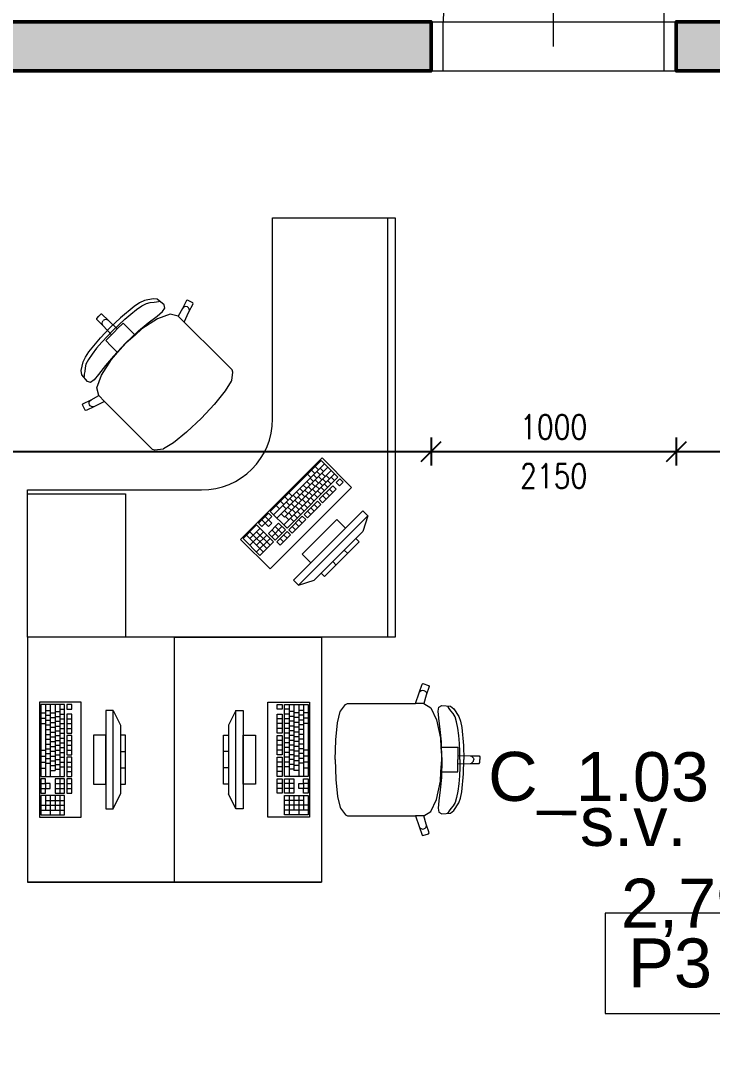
# Model space of a CAD drawing. Header units: millimetres. Extents: x 89194 to 559352, y -753138 to -204019.
# Drawn here: x 339775 to 342595, y -413039 to -408834 of the extents above; entities that cross this region are included whole.
import ezdxf
from ezdxf.enums import TextEntityAlignment as Align

# ---------------------------------------------------------------- set-up
doc = ezdxf.new("R2010")
doc.units = ezdxf.units.MM
doc.header["$LTSCALE"] = 400
doc.header["$PDMODE"] = 3
for name, color, linetype, lineweight in [('01_TP_Kóty otvorů', 7, 'Continuous', 15), ('RG_dveře', 3, 'Continuous', 9), ('RG_koty', 7, 'Continuous', 9), ('RG_nábytek', 32, 'Continuous', 9), ('RG_popisy', 11, 'Continuous', 9), ('RG_skladby konstrukcí', 5, 'Continuous', 9), ('RG_zdivo nové', 1, 'Continuous', 50), ('RG_šrafy', 253, 'Continuous', 9)]:
    doc.layers.add(name, color=color, linetype=linetype, lineweight=lineweight)
doc.styles.add('Arial 100', font='Arial.ttf', dxfattribs={"height": 100})
doc.styles.add('Arial 200', font='Arial.ttf', dxfattribs={"height": 200})
doc.styles.add('Arial 250', font='Arial Bold.ttf', dxfattribs={"height": 250})
doc.styles.add('Koty', font='romans.shx', dxfattribs={"width": 0.8})
doc.dimstyles.new('RG_50_vnitřní', dxfattribs={"dimscale": 50, "dimtxt": 2, "dimasz": 1.6, "dimexe": 1.15, "dimexo": 0, "dimgap": 1, "dimtad": 1, "dimdec": 0, "dimrnd": 5, "dimzin": 0, "dimdsep": 46, "dimtxsty": 'Koty', "dimblk1": 'OBLIQUE', "dimblk2": 'OBLIQUE', "dimsah": 1, "dimcen": 0.09, "dimclrd": 256, "dimclre": 256, "dimclrt": 2, "dimazin": 0, "dimtfac": 1, "dimtdec": 0, "dimtmove": 2, "dimatfit": 3, "dimfxl": 1.15, "dimfxlon": 1, "dimtolj": 1, "dimtzin": 0, "dimarcsym": 0})

# ---------------------------------------------------------------- blocks, each defined once
blk = doc.blocks.new('*U123')
for p, q in [((0, 200), (-50, 200)), ((900, 200), (0, 200)), ((0, 200), (0, 0)), ((950, 200), (900, 200)), ((900, 200), (900, 0)), ((0, 0), (-50, 0)), ((900, 0), (0, 0)), ((0, 0), (0, -900)), ((950, 0), (900, 0))]:
    blk.add_line(p, q)
blk.add_arc((0, 0), 900, 270, 0)
at = {"layer": '01_TP_Kóty otvorů'}
blk.add_line((450, 100), (450, -800), dxfattribs=at)
at = {"layer": '01_TP_Kóty otvorů', "insert": (450, -350), "char_height": 150, "attachment_point": 5, "rotation": 270, "style": 'Koty'}
blk.add_mtext('900\\P ', dxfattribs=at)
at = {"layer": '01_TP_Kóty otvorů', "style": 'Koty', "width": 0.8}
blk.add_attdef('VYS_DVR', text='', height=150, rotation=270, dxfattribs=at).set_placement((430, -350), align=Align.TOP_CENTER)
blk = doc.blocks.new('nabytek_c_1_01')
at = {"layer": 'RG_nábytek'}
for p, q in [((340802.3, -409588.7), (341302.3, -409588.7)), ((340802.3, -410408.7), (340802.3, -409588.7)), ((341272.3, -411298.7), (341272.3, -409588.7)), ((341272.3, -409588.7), (341302.3, -409588.7)), ((341302.3, -409588.7), (341302.3, -411298.7)), ((341302.3, -409588.7), (341302.3, -411298.7)), ((340279.3, -409926), (340260.1, -409935)), ((340315.5, -409918.3), (340279.3, -409926)), ((340332.2, -409920.2), (340315.5, -409918.3)), ((340318.7, -409932.6), (340329.5, -409930.6)), ((340329.5, -409930.6), (340337.5, -409929.8)), ((340360.1, -409943.3), (340332.2, -409920.2)), ((340337.5, -409929.8), (340342, -409929)), ((340451.4, -409925.3), (340434.5, -409958.4)), ((340455.5, -409924), (340451.4, -409925.3)), ((340476.9, -409934.8), (340455.5, -409924)), ((340238.4, -409949.9), (340181.7, -409996.8)), ((340224.1, -409981.1), (340247.9, -409962.5)), ((340260.1, -409935), (340238.4, -409949.9)), ((340247.9, -409962.5), (340269.7, -409947.6)), ((340269.7, -409947.6), (340288.6, -409937.7)), ((340288.6, -409937.7), (340303.3, -409933.8)), ((340303.3, -409933.8), (340318.7, -409932.6)), ((340331.2, -409989.2), (340353.5, -409970.6)), ((340353.5, -409970.6), (340363.5, -409956.3)), ((340363.5, -409956.3), (340360.1, -409943.3)), ((340434.5, -409958.4), (340417.2, -409989.5)), ((340438.1, -409953.8), (340434.5, -409958.4)), ((340443.2, -409950.9), (340438.1, -409953.8)), ((340441.6, -410013.7), (340461.2, -409972)), ((340449.1, -409950.2), (340443.2, -409950.9)), ((340454.7, -409951.8), (340449.1, -409950.2)), ((340459.3, -409955.4), (340454.7, -409951.8)), ((340462.1, -409960.5), (340459.3, -409955.4)), ((340461.2, -409972), (340478.2, -409938.9)), ((340461.2, -409972), (340462.8, -409966.3)), ((340462.8, -409966.3), (340462.1, -409960.5)), ((340478.2, -409938.9), (340476.9, -409934.8)), ((340085.1, -410002.9), (340085.2, -409998.6)), ((340111.2, -410029), (340085.1, -410002.9)), ((340085.2, -409998.6), (340093.7, -409990.1)), ((340102.2, -409981.5), (340093.7, -409990.1)), ((340106.5, -409981.5), (340102.2, -409981.5)), ((340132.6, -410007.6), (340106.5, -409981.5)), ((340106.9, -410018.3), (340108.1, -410012.6)), ((340108.1, -410012.6), (340111.3, -410007.7)), ((340116.2, -410004.4), (340111.3, -410007.7)), ((340122, -410003.3), (340116.2, -410004.4)), ((340127.7, -410004.4), (340122, -410003.3)), ((340132.6, -410007.6), (340127.7, -410004.4)), ((340169.1, -410041.6), (340132.6, -410007.6)), ((340181.7, -409996.8), (340139.5, -410035.9)), ((340174.7, -410024.8), (340199.3, -410002.2)), ((340199.3, -410002.2), (340224.1, -409981.1)), ((340333.2, -410000.3), (340269.4, -410041.7)), ((340295, -410017.1), (340331.2, -409989.2)), ((340385.2, -409982), (340333.2, -410000.3)), ((340417.2, -409989.5), (340385.2, -409982)), ((340417.4, -409989.5), (340417.2, -409989.5)), ((340417.4, -409989.5), (340441.6, -410013.7)), ((340589.5, -410161.6), (340441.6, -410013.7)), ((340100.4, -410078.1), (340139.5, -410035.9)), ((340108, -410024.1), (340106.9, -410018.3)), ((340111.2, -410029), (340108, -410024.1)), ((340145.2, -410065.5), (340111.2, -410029)), ((340151.2, -410047.6), (340128.4, -410071.1)), ((340145.2, -410065.5), (340157.2, -410053.5)), ((340151.2, -410047.6), (340174.7, -410024.8)), ((340169.1, -410041.6), (340157.2, -410053.5)), ((340192.7, -410018), (340169.1, -410041.6)), ((340213.9, -410039.1), (340192.7, -410018)), ((340203, -410099.3), (340255.7, -410049.8)), ((340241.3, -410066.5), (340213.9, -410039.1)), ((340269.4, -410041.7), (340241.3, -410066.5)), ((340255.7, -410049.8), (340295, -410017.1)), ((340053.6, -410134.8), (340100.4, -410078.1)), ((340105.9, -410095.7), (340084.7, -410120.4)), ((340128.4, -410071.1), (340105.9, -410095.7)), ((340121.6, -410089.1), (340145.2, -410065.5)), ((340142.7, -410110.3), (340121.6, -410089.1)), ((340241.3, -410066.5), (340203.4, -410099.8)), ((340038.7, -410156.5), (340053.6, -410134.8)), ((340084.7, -410120.4), (340066.1, -410144.3)), ((340170.1, -410137.6), (340142.7, -410110.3)), ((340145.3, -410165.8), (340170.1, -410137.6)), ((340203, -410099.3), (340153.5, -410152.1)), ((340170.1, -410137.6), (340203.4, -410099.8)), ((340021.9, -410211.8), (340029.7, -410175.7)), ((340029.7, -410175.7), (340038.7, -410156.5)), ((340051.3, -410166.1), (340041.3, -410184.9)), ((340066.1, -410144.3), (340051.3, -410166.1)), ((340104, -410229.6), (340145.3, -410165.8)), ((340153.5, -410152.1), (340120.8, -410191.4)), ((340615, -410187.1), (340589.5, -410161.6)), ((340023.8, -410228.6), (340021.9, -410211.8)), ((340036.3, -410215.1), (340034.2, -410225.8)), ((340037.4, -410199.7), (340036.3, -410215.1)), ((340041.3, -410184.9), (340037.4, -410199.7)), ((340120.8, -410191.4), (340092.8, -410227.6)), ((340636.9, -410209), (340615, -410187.1)), ((340635.8, -410252.3), (340639.8, -410218.3)), ((340639.8, -410218.3), (340636.9, -410209)), ((340047, -410256.4), (340023.8, -410228.6)), ((340033.4, -410233.9), (340032.6, -410238.4)), ((340034.2, -410225.8), (340033.4, -410233.9)), ((340059.9, -410259.9), (340047, -410256.4)), ((340074.2, -410249.8), (340059.9, -410259.9)), ((340092.8, -410227.6), (340074.2, -410249.8)), ((340085.6, -410281.6), (340104, -410229.6)), ((340610, -410294.4), (340634.9, -410254.4)), ((340634.9, -410254.4), (340635.8, -410252.3)), ((340093.1, -410313.5), (340085.6, -410281.6)), ((340566.4, -410348.1), (340610, -410294.4)), ((340027.6, -410351.9), (340029, -410347.8)), ((340029, -410347.8), (340062.1, -410330.8)), ((340053.9, -410345.4), (340054.6, -410339.6)), ((340055.4, -410351.1), (340053.9, -410345.4)), ((340054.6, -410339.6), (340057.5, -410334.5)), ((340059, -410355.7), (340055.4, -410351.1)), ((340057.5, -410334.5), (340062.1, -410330.8)), ((340062.1, -410330.8), (340093.1, -410313.5)), ((340117.4, -410338), (340075.6, -410357.6)), ((340093.1, -410313.7), (340093.1, -410313.5)), ((340093.1, -410313.7), (340117.4, -410338)), ((340265.2, -410485.8), (340117.4, -410338)), ((340510.9, -410407.3), (340565.7, -410348.9)), ((340565.7, -410348.9), (340566.4, -410348.1)), ((340038.5, -410373.2), (340027.6, -410351.9)), ((340042.5, -410374.5), (340038.5, -410373.2)), ((340075.6, -410357.6), (340042.5, -410374.5)), ((340064.1, -410358.5), (340059, -410355.7)), ((340069.9, -410359.2), (340064.1, -410358.5)), ((340075.6, -410357.6), (340069.9, -410359.2)), ((340510.9, -410407.3), (340452.6, -410462.1)), ((340451.7, -410462.8), (340398.1, -410506.4)), ((340452.6, -410462.1), (340451.7, -410462.8)), ((340290.7, -410511.3), (340265.2, -410485.8)), ((340312.7, -410533.3), (340290.7, -410511.3)), ((340398.1, -410506.4), (340358, -410531.3)), ((340322, -410536.2), (340312.7, -410533.3)), ((340355.9, -410532.2), (340322, -410536.2)), ((340358, -410531.3), (340355.9, -410532.2)), ((341003.8, -410567.9), (340671.5, -410900.2)), ((341000.3, -410578.2), (340792.6, -410785.9)), ((341014, -410591.9), (340806.3, -410799.6)), ((340976.1, -410602.4), (340989.8, -410616.2)), ((341068.9, -410646.8), (341000.3, -410578.2)), ((341124, -410688.1), (341003.8, -410567.9)), ((341027.8, -410605.6), (340820, -410813.3)), ((341055.2, -410633.1), (340847.5, -410840.8)), ((341041.5, -410619.3), (340851.1, -410809.8)), ((340944.9, -410633.6), (340958.7, -410647.3)), ((340960.5, -410618), (340974.2, -410631.7)), ((340969, -410636.9), (340982.8, -410650.6)), ((340982.9, -410623.1), (340996.6, -410636.8)), ((340989.7, -410643.7), (341003.4, -410657.4)), ((340996.7, -410609.2), (341010.4, -410622.9)), ((341003.5, -410629.9), (341017.2, -410643.6)), ((341020.7, -410640.1), (341034.4, -410653.8)), ((340861.2, -410854.5), (341068.9, -410646.8)), ((340927.5, -410678.5), (340941.2, -410692.2)), ((340941.3, -410664.6), (340955.1, -410678.3)), ((340948.1, -410685.3), (340961.8, -410699)), ((340955.2, -410650.8), (340968.9, -410664.5)), ((340962, -410671.4), (340975.7, -410685.1)), ((340975.8, -410657.6), (340989.5, -410671.3)), ((340979.2, -410681.7), (340992.9, -410695.4)), ((341048.1, -410681.3), (340992.7, -410736.7)), ((340993, -410667.8), (341006.7, -410681.5)), ((341006.9, -410654), (341020.6, -410667.7)), ((341013.6, -410674.6), (341027.4, -410688.3)), ((341027.5, -410660.8), (341041.2, -410674.5)), ((341041.3, -410646.9), (341055, -410660.6)), ((341061.8, -410695), (341048.1, -410681.3)), ((341075.8, -410653.6), (341061.9, -410667.5)), ((341061.9, -410667.5), (341075.6, -410681.2)), ((341075.6, -410681.2), (341089.5, -410667.3)), ((341089.5, -410667.3), (341075.8, -410653.6)), ((339802.3, -410698.7), (340512.3, -410698.7)), ((339802.3, -411298.7), (339802.3, -410698.7)), ((339802.3, -410713.7), (340202.3, -410713.7)), ((340202.3, -410713.7), (340202.3, -411298.7)), ((340791.7, -411020.4), (341124, -410688.1)), ((340851.5, -410727.1), (340865.2, -410740.8)), ((340868.8, -410709.8), (340882.5, -410723.5)), ((340886, -410720), (340899.7, -410733.7)), ((340899.8, -410706.2), (340913.5, -410719.9)), ((340906.6, -410726.8), (340920.3, -410740.5)), ((340913.6, -410692.3), (340927.4, -410706)), ((340920.4, -410713), (340934.2, -410726.7)), ((340934.3, -410699.1), (340948, -410712.8)), ((340937.6, -410723.2), (340951.3, -410736.9)), ((340951.5, -410709.4), (340965.2, -410723.1)), ((340965.3, -410695.5), (340979, -410709.2)), ((340972.1, -410716.1), (340985.8, -410729.9)), ((340985.9, -410702.3), (340999.7, -410716)), ((340999.8, -410688.5), (341013.5, -410702.2)), ((341006.4, -410750.4), (341061.8, -410695)), ((341006.5, -410722.9), (341020.2, -410736.6)), ((341020.4, -410709), (341034.1, -410722.7)), ((341034.2, -410695.2), (341047.9, -410708.9)), ((340816.8, -410761.7), (340830.6, -410775.4)), ((340834.2, -410744.4), (340847.9, -410758.1)), ((340844.4, -410761.6), (340858.1, -410775.3)), ((340858.3, -410747.7), (340872, -410761.4)), ((340865, -410768.3), (340878.8, -410782.1)), ((340872.1, -410733.9), (340885.8, -410747.6)), ((340878.9, -410754.5), (340892.6, -410768.2)), ((340892.7, -410740.6), (340906.5, -410754.4)), ((340896.1, -410764.7), (340909.8, -410778.5)), ((340909.9, -410750.9), (340923.6, -410764.6)), ((340916.7, -410771.5), (340930.4, -410785.2)), ((340923.8, -410737.1), (340937.5, -410750.8)), ((340985.7, -410743.6), (340930.4, -410799)), ((340930.6, -410757.7), (340944.3, -410771.4)), ((340944.1, -410812.7), (340999.5, -410757.4)), ((340944.4, -410743.8), (340958.1, -410757.6)), ((340958.1, -410771.3), (340971.8, -410785)), ((340958.3, -410730), (340972, -410743.7)), ((340971.9, -410757.5), (340985.6, -410771.2)), ((340999.5, -410757.4), (340985.7, -410743.6)), ((340992.7, -410736.7), (341006.4, -410750.4)), ((340785.7, -410792.8), (340744.2, -410834.4)), ((340771.8, -410806.7), (340785.6, -410820.4)), ((340785.6, -410820.4), (340799.4, -410806.6)), ((340799.4, -410806.6), (340785.7, -410792.8)), ((340792.6, -410785.9), (340861.2, -410854.5)), ((340837.4, -410796), (340851.1, -410809.8)), ((340851.2, -410782.2), (340864.9, -410795.9)), ((340854.5, -410806.3), (340868.2, -410820)), ((340923.4, -410806), (340868, -410861.3)), ((340868.4, -410792.4), (340882.1, -410806.2)), ((340875.2, -410813.1), (340888.9, -410826.8)), ((340882.2, -410778.6), (340895.9, -410792.3)), ((341170, -410783.5), (340887.2, -411066.4)), ((340889, -410799.2), (340902.7, -410812.9)), ((340902.9, -410785.4), (340916.6, -410799.1)), ((340908.4, -411087.6), (341191.2, -410804.7)), ((340937.1, -410819.7), (340923.4, -410806)), ((340930.4, -410799), (340944.1, -410812.7)), ((340944.2, -410785.2), (340957.9, -410798.9)), ((341191.2, -410804.7), (341170, -410783.5)), ((341191.2, -410804.7), (341170, -410868.4)), ((340737.2, -410841.3), (340681.8, -410896.7)), ((340750.9, -410855), (340709.4, -410896.6)), ((340805.8, -410909.9), (340737.2, -410841.3)), ((340744.2, -410834.4), (340757.9, -410848.1)), ((340757.9, -410848.1), (340771.7, -410834.3)), ((340758, -410820.5), (340771.7, -410834.3)), ((340785.6, -410820.4), (340771.7, -410834.3)), ((340771.7, -410834.3), (340785.4, -410848)), ((340826.8, -410834), (340785.3, -410875.5)), ((340785.4, -410848), (340799.3, -410834.1)), ((340799.3, -410834.1), (340785.6, -410820.4)), ((340840.5, -410847.7), (340799, -410889.2)), ((340813, -410847.8), (340840.4, -410875.3)), ((340854.3, -410861.4), (340826.8, -410834)), ((340881.8, -410875.1), (340937.1, -410819.7)), ((340881.9, -410847.5), (340895.6, -410861.2)), ((340895.7, -410833.6), (340909.5, -410847.4)), ((340909.6, -410819.8), (340923.3, -410833.5)), ((341063.9, -410818.9), (340922.5, -410960.3)), ((340957.9, -410995.7), (341099.3, -410854.2)), ((341099.3, -410854.2), (341063.9, -410818.9)), ((340681.8, -410896.7), (340750.4, -410965.3)), ((340695.7, -410882.9), (340764.3, -410951.4)), ((340764.7, -410868.7), (340709.3, -410924.1)), ((340709.5, -410869), (340778.1, -410937.6)), ((340792.1, -410896.2), (340736.7, -410951.6)), ((340778.4, -410882.4), (340736.8, -410924)), ((340737.1, -410868.9), (340791.9, -410923.7)), ((340785.3, -410875.5), (340812.7, -410903)), ((340799.1, -410861.7), (340826.6, -410889.1)), ((340812.7, -410903), (340854.3, -410861.4)), ((340861.1, -410868.3), (340819.6, -410909.8)), ((340833.3, -410923.5), (340874.8, -410882)), ((340833.4, -410896), (340847.1, -410909.7)), ((340847.3, -410882.1), (340861, -410895.8)), ((340874.8, -410882), (340861.1, -410868.3)), ((340868, -410861.3), (340881.8, -410875.1)), ((341170, -410868.4), (340972, -411066.4)), ((341141.7, -410896.7), (341000.3, -411038.1)), ((341155.9, -410910.8), (341141.7, -410896.7)), ((340671.5, -410900.2), (340791.7, -411020.4)), ((340750.4, -410965.3), (340805.8, -410909.9)), ((340819.6, -410909.8), (340833.3, -410923.5)), ((341014.4, -411052.2), (341155.9, -410910.8)), ((340922.5, -410960.3), (340957.9, -410995.7)), ((341094.6, -410943.8), (341108.7, -410957.9)), ((341047.4, -410990.9), (341061.6, -411005.1)), ((341000.3, -411038.1), (341014.4, -411052.2)), ((340887.2, -411066.4), (340908.4, -411087.6)), ((340908.4, -411087.6), (340972, -411066.4)), ((341302.3, -411298.7), (339802.3, -411298.7)), ((340402.3, -411298.7), (339802.3, -411298.7)), ((339802.3, -411298.7), (339802.3, -412298.7)), ((340402.3, -412298.7), (340402.3, -411298.7)), ((340402.3, -412298.7), (340402.3, -411298.7)), ((340402.3, -411298.7), (341002.3, -411298.7)), ((341002.3, -411298.7), (341002.3, -412298.7)), ((341302.3, -411298.7), (341272.3, -411298.7)), ((341384.6, -411569.4), (341400.3, -411526)), ((341400.3, -411526), (341411.7, -411490.6)), ((341400.3, -411526), (341403.1, -411520.9)), ((341403.1, -411520.9), (341407.7, -411517.2)), ((341407.7, -411517.2), (341413.3, -411515.6)), ((341411.7, -411490.6), (341415.4, -411488.7)), ((341413.3, -411515.6), (341419.1, -411516.3)), ((341415.4, -411488.7), (341438.2, -411496.1)), ((341419.1, -411516.3), (341424.2, -411519.2)), ((341424.2, -411519.2), (341427.8, -411523.8)), ((341427.8, -411523.8), (341429.4, -411529.5)), ((341440.1, -411499.9), (341428.7, -411535.3)), ((341438.2, -411496.1), (341440.1, -411499.9)), ((340022.3, -411563.7), (339852.3, -411563.7)), ((339852.3, -411563.7), (339852.3, -412033.7)), ((340022.3, -412033.7), (340022.3, -411563.7)), ((340782.3, -411563.7), (340952.3, -411563.7)), ((340782.3, -412033.7), (340782.3, -411563.7)), ((340952.3, -411563.7), (340952.3, -412033.7)), ((341099.7, -411573.9), (341108.3, -411569.4)), ((341108.3, -411569.4), (341139.4, -411569.4)), ((341139.4, -411569.4), (341175.5, -411569.4)), ((341175.5, -411569.4), (341384.6, -411569.4)), ((341418.8, -411569.4), (341384.6, -411569.4)), ((341418.8, -411569.4), (341419, -411569.5)), ((341428.7, -411535.3), (341419, -411569.5)), ((341419, -411569.5), (341446.9, -411586.8)), ((341429.4, -411529.5), (341428.7, -411535.3)), ((339857.1, -411573.5), (339857.1, -411867.2)), ((339954.1, -411573.5), (339857.1, -411573.5)), ((339857.1, -411607.7), (339876.5, -411607.7)), ((339876.5, -411573.5), (339876.5, -411867.2)), ((339876.5, -411597.9), (339895.9, -411597.9)), ((339895.9, -411573.5), (339895.9, -411867.2)), ((339895.9, -411607.7), (339915.3, -411607.7)), ((339915.3, -411573.5), (339915.3, -411842.7)), ((339915.3, -411602.8), (339934.7, -411602.8)), ((339934.7, -411573.5), (339934.7, -411867.2)), ((339934.7, -411593), (339954.1, -411593)), ((339934.7, -411612.6), (339954.1, -411612.6)), ((339954.1, -411867.2), (339954.1, -411573.5)), ((339963.8, -411573.5), (339963.8, -411593)), ((339983.2, -411573.5), (339963.8, -411573.5)), ((339963.8, -411593), (339983.2, -411593)), ((339963.8, -411612.6), (339963.8, -411691)), ((339983.2, -411612.6), (339963.8, -411612.6)), ((339983.2, -411593), (339983.2, -411573.5)), ((339983.2, -411691), (339983.2, -411612.6)), ((340122.3, -411598.7), (340122.3, -411998.7)), ((340152.3, -411598.7), (340122.3, -411598.7)), ((340152.3, -411998.7), (340152.3, -411598.7)), ((340152.3, -411598.7), (340182.3, -411658.7)), ((340652.3, -411598.7), (340622.3, -411658.7)), ((340652.3, -411998.7), (340652.3, -411598.7)), ((340652.3, -411598.7), (340682.3, -411598.7)), ((340682.3, -411598.7), (340682.3, -411998.7)), ((340821.4, -411593), (340821.4, -411573.5)), ((340821.4, -411573.5), (340840.8, -411573.5)), ((340840.8, -411593), (340821.4, -411593)), ((340821.4, -411691), (340821.4, -411612.6)), ((340821.4, -411612.6), (340840.8, -411612.6)), ((340840.8, -411573.5), (340840.8, -411593)), ((340840.8, -411612.6), (340840.8, -411691)), ((340850.5, -411867.2), (340850.5, -411573.5)), ((340850.5, -411573.5), (340947.5, -411573.5)), ((340869.9, -411593), (340850.5, -411593)), ((340869.9, -411612.6), (340850.5, -411612.6)), ((340869.9, -411573.5), (340869.9, -411867.2)), ((340889.3, -411602.8), (340869.9, -411602.8)), ((340889.3, -411573.5), (340889.3, -411842.7)), ((340908.7, -411607.7), (340889.3, -411607.7)), ((340908.7, -411573.5), (340908.7, -411867.2)), ((340928.1, -411597.9), (340908.7, -411597.9)), ((340928.1, -411573.5), (340928.1, -411867.2)), ((340947.5, -411607.7), (340928.1, -411607.7)), ((340947.5, -411573.5), (340947.5, -411867.2)), ((341067, -411648.8), (341077.7, -411602.9)), ((341077.7, -411602.9), (341078.6, -411600.7)), ((341078.6, -411600.7), (341099.7, -411573.9)), ((341446.9, -411586.8), (341470.7, -411636.5)), ((341477.4, -411601.2), (341480.4, -411584)), ((341480, -411630.1), (341477.4, -411601.2)), ((341480.4, -411584), (341492, -411577.3)), ((341492, -411577.3), (341528.1, -411580.6)), ((341517.5, -411583.7), (341514.9, -411579.9)), ((341522.7, -411589.9), (341517.5, -411583.7)), ((341528.8, -411598.9), (341522.7, -411589.9)), ((341528.1, -411580.6), (341541.3, -411591.1)), ((341538.9, -411610.6), (341528.8, -411598.9)), ((341546.6, -411623.8), (341538.9, -411610.6)), ((341541.3, -411591.1), (341561.3, -411622.1)), ((339857.1, -411629.8), (339876.5, -411629.8)), ((339857.1, -411651.8), (339876.5, -411651.8)), ((339876.5, -411617.5), (339895.9, -411617.5)), ((339876.5, -411637.1), (339895.9, -411637.1)), ((339895.9, -411627.3), (339915.3, -411627.3)), ((339895.9, -411646.9), (339915.3, -411646.9)), ((339915.3, -411622.4), (339934.7, -411622.4)), ((339915.3, -411642), (339934.7, -411642)), ((339934.7, -411632.2), (339954.1, -411632.2)), ((339934.7, -411651.8), (339954.1, -411651.8)), ((339963.8, -411632.2), (339983.2, -411632.2)), ((339963.8, -411651.8), (339983.2, -411651.8)), ((340840.8, -411632.2), (340821.4, -411632.2)), ((340840.8, -411651.8), (340821.4, -411651.8)), ((340869.9, -411632.2), (340850.5, -411632.2)), ((340869.9, -411651.8), (340850.5, -411651.8)), ((340889.3, -411622.4), (340869.9, -411622.4)), ((340889.3, -411642), (340869.9, -411642)), ((340908.7, -411627.3), (340889.3, -411627.3)), ((340908.7, -411646.9), (340889.3, -411646.9)), ((340928.1, -411617.5), (340908.7, -411617.5)), ((340928.1, -411637.1), (340908.7, -411637.1)), ((340947.5, -411629.8), (340928.1, -411629.8)), ((340947.5, -411651.8), (340928.1, -411651.8)), ((341059.9, -411717.6), (341067, -411648.8)), ((341470.7, -411636.5), (341486.5, -411710.9)), ((341485.8, -411675.4), (341480, -411630.1)), ((341552.8, -411644.2), (341546.6, -411623.8)), ((341557.8, -411670.1), (341552.8, -411644.2)), ((341561.3, -411622.1), (341568.6, -411642.1)), ((341568.6, -411642.1), (341573.4, -411668)), ((339876.5, -411656.7), (339895.9, -411656.7)), ((339876.5, -411676.3), (339895.9, -411676.3)), ((339876.5, -411695.9), (339895.9, -411695.9)), ((339895.9, -411666.5), (339915.3, -411666.5)), ((339895.9, -411686.1), (339915.3, -411686.1)), ((339915.3, -411661.6), (339934.7, -411661.6)), ((339915.3, -411681.2), (339934.7, -411681.2)), ((339934.7, -411671.4), (339954.1, -411671.4)), ((339934.7, -411691), (339954.1, -411691)), ((339963.8, -411671.4), (339983.2, -411671.4)), ((339963.8, -411691), (339983.2, -411691)), ((340182.3, -411658.7), (340182.3, -411938.7)), ((340622.3, -411658.7), (340622.3, -411938.7)), ((340840.8, -411671.4), (340821.4, -411671.4)), ((340840.8, -411691), (340821.4, -411691)), ((340869.9, -411671.4), (340850.5, -411671.4)), ((340869.9, -411691), (340850.5, -411691)), ((340889.3, -411661.6), (340869.9, -411661.6)), ((340889.3, -411681.2), (340869.9, -411681.2)), ((340908.7, -411666.5), (340889.3, -411666.5)), ((340908.7, -411686.1), (340889.3, -411686.1)), ((340928.1, -411656.7), (340908.7, -411656.7)), ((340928.1, -411676.3), (340908.7, -411676.3)), ((340928.1, -411695.9), (340908.7, -411695.9)), ((341490.5, -411726.4), (341485.8, -411675.4)), ((341561.5, -411700.1), (341557.8, -411670.1)), ((341573.4, -411668), (341580.4, -411741.2)), ((339876.5, -411715.4), (339895.9, -411715.4)), ((339876.5, -411735), (339895.9, -411735)), ((339895.9, -411705.6), (339915.3, -411705.6)), ((339895.9, -411725.2), (339915.3, -411725.2)), ((339915.3, -411700.8), (339934.7, -411700.8)), ((339915.3, -411720.3), (339934.7, -411720.3)), ((339934.7, -411710.5), (339954.1, -411710.5)), ((339934.7, -411730.1), (339954.1, -411730.1)), ((339963.8, -411700.8), (339963.8, -411779.1)), ((339983.2, -411700.8), (339963.8, -411700.8)), ((339963.8, -411720.3), (339983.2, -411720.3)), ((339983.2, -411779.1), (339983.2, -411700.8)), ((340072.3, -411698.7), (340072.3, -411898.7)), ((340122.3, -411698.7), (340072.3, -411698.7)), ((340122.3, -411898.7), (340122.3, -411698.7)), ((340182.3, -411698.7), (340182.3, -411898.7)), ((340202.3, -411698.7), (340182.3, -411698.7)), ((340202.3, -411898.7), (340202.3, -411698.7)), ((340602.3, -411898.7), (340602.3, -411698.7)), ((340602.3, -411698.7), (340622.3, -411698.7)), ((340622.3, -411698.7), (340622.3, -411898.7)), ((340682.3, -411898.7), (340682.3, -411698.7)), ((340682.3, -411698.7), (340732.3, -411698.7)), ((340732.3, -411698.7), (340732.3, -411898.7)), ((340821.4, -411779.1), (340821.4, -411700.8)), ((340821.4, -411700.8), (340840.8, -411700.8)), ((340840.8, -411720.3), (340821.4, -411720.3)), ((340840.8, -411700.8), (340840.8, -411779.1)), ((340869.9, -411710.5), (340850.5, -411710.5)), ((340869.9, -411730.1), (340850.5, -411730.1)), ((340889.3, -411700.8), (340869.9, -411700.8)), ((340889.3, -411720.3), (340869.9, -411720.3)), ((340908.7, -411705.6), (340889.3, -411705.6)), ((340908.7, -411725.2), (340889.3, -411725.2)), ((340928.1, -411715.4), (340908.7, -411715.4)), ((340928.1, -411735), (340908.7, -411735)), ((341057.3, -411798.7), (341059.8, -411718.6)), ((341059.8, -411718.6), (341059.9, -411717.6)), ((341486.5, -411710.9), (341488.9, -411748.4)), ((341492.8, -411798.7), (341490.5, -411726.4)), ((341564, -411732.6), (341561.5, -411700.1)), ((341565.5, -411765.9), (341564, -411732.6)), ((339857.1, -411759.5), (339876.5, -411759.5)), ((339876.5, -411754.6), (339895.9, -411754.6)), ((339876.5, -411774.2), (339895.9, -411774.2)), ((339895.9, -411744.8), (339915.3, -411744.8)), ((339895.9, -411764.4), (339915.3, -411764.4)), ((339915.3, -411739.9), (339934.7, -411739.9)), ((339915.3, -411759.5), (339934.7, -411759.5)), ((339915.3, -411779.1), (339934.7, -411779.1)), ((339934.7, -411749.7), (339954.1, -411749.7)), ((339934.7, -411769.3), (339954.1, -411769.3)), ((339963.8, -411739.9), (339983.2, -411739.9)), ((339963.8, -411759.5), (339983.2, -411759.5)), ((339963.8, -411779.1), (339983.2, -411779.1)), ((340182.3, -411765.3), (340202.3, -411765.3)), ((340622.3, -411765.3), (340602.3, -411765.3)), ((340840.8, -411739.9), (340821.4, -411739.9)), ((340840.8, -411759.5), (340821.4, -411759.5)), ((340840.8, -411779.1), (340821.4, -411779.1)), ((340869.9, -411749.7), (340850.5, -411749.7)), ((340869.9, -411769.3), (340850.5, -411769.3)), ((340889.3, -411739.9), (340869.9, -411739.9)), ((340889.3, -411759.5), (340869.9, -411759.5)), ((340889.3, -411779.1), (340869.9, -411779.1)), ((340908.7, -411744.8), (340889.3, -411744.8)), ((340908.7, -411764.4), (340889.3, -411764.4)), ((340928.1, -411754.6), (340908.7, -411754.6)), ((340928.1, -411774.2), (340908.7, -411774.2)), ((340947.5, -411759.5), (340928.1, -411759.5)), ((341488.9, -411748.4), (341492.1, -411798.7)), ((341488.9, -411748.4), (341527.6, -411748.4)), ((341527.6, -411748.4), (341557.6, -411748.4)), ((341557.6, -411748.4), (341557.6, -411781.8)), ((341565.9, -411798.7), (341565.5, -411765.9)), ((341580.4, -411741.2), (341582.5, -411798.7)), ((339857.1, -411784), (339876.5, -411784)), ((339857.1, -411808.5), (339876.5, -411808.5)), ((339876.5, -411793.8), (339895.9, -411793.8)), ((339876.5, -411813.4), (339895.9, -411813.4)), ((339895.9, -411784), (339915.3, -411784)), ((339895.9, -411803.6), (339915.3, -411803.6)), ((339915.3, -411798.7), (339934.7, -411798.7)), ((339915.3, -411818.3), (339934.7, -411818.3)), ((339934.7, -411788.9), (339954.1, -411788.9)), ((339934.7, -411808.5), (339954.1, -411808.5)), ((339963.8, -411788.9), (339963.8, -411867.2)), ((339983.2, -411788.9), (339963.8, -411788.9)), ((339963.8, -411808.5), (339983.2, -411808.5)), ((339983.2, -411867.2), (339983.2, -411788.9)), ((340821.4, -411867.2), (340821.4, -411788.9)), ((340821.4, -411788.9), (340840.8, -411788.9)), ((340840.8, -411808.5), (340821.4, -411808.5)), ((340840.8, -411788.9), (340840.8, -411867.2)), ((340869.9, -411788.9), (340850.5, -411788.9)), ((340869.9, -411808.5), (340850.5, -411808.5)), ((340889.3, -411798.7), (340869.9, -411798.7)), ((340889.3, -411818.3), (340869.9, -411818.3)), ((340908.7, -411784), (340889.3, -411784)), ((340908.7, -411803.6), (340889.3, -411803.6)), ((340928.1, -411793.8), (340908.7, -411793.8)), ((340928.1, -411813.4), (340908.7, -411813.4)), ((340947.5, -411784), (340928.1, -411784)), ((340947.5, -411808.5), (340928.1, -411808.5)), ((341057.3, -411798.7), (341059.8, -411878.7)), ((341488.9, -411849), (341492.1, -411798.7)), ((341492.8, -411798.7), (341490.5, -411871)), ((341557.6, -411781.8), (341557.6, -411798.7)), ((341557.6, -411781.8), (341607.4, -411783.6)), ((341557.6, -411815.6), (341557.6, -411798.7)), ((341557.6, -411815.6), (341607.4, -411813.8)), ((341557.6, -411849), (341557.6, -411815.6)), ((341565.9, -411798.7), (341565.5, -411831.4)), ((341580.4, -411856.2), (341582.5, -411798.7)), ((341607.4, -411783.6), (341613.1, -411784.7)), ((341607.4, -411783.6), (341644.3, -411783.6)), ((341607.4, -411813.8), (341613.1, -411812.6)), ((341607.4, -411813.8), (341644.3, -411813.8)), ((341613.1, -411784.7), (341618, -411788)), ((341613.1, -411812.6), (341618, -411809.3)), ((341618, -411788), (341621.2, -411792.9)), ((341618, -411809.3), (341621.2, -411804.4)), ((341621.2, -411792.9), (341622.4, -411798.7)), ((341621.2, -411804.4), (341622.4, -411798.7)), ((341644.3, -411783.6), (341647.3, -411786.6)), ((341644.3, -411813.8), (341647.3, -411810.7)), ((341647.3, -411786.6), (341647.3, -411798.7)), ((341647.3, -411810.7), (341647.3, -411798.7)), ((339857.1, -411832.9), (339876.5, -411832.9)), ((339895.9, -411823.1), (339915.3, -411823.1)), ((339895.9, -411842.7), (339915.3, -411842.7)), ((339915.3, -411837.8), (339934.7, -411837.8)), ((339934.7, -411828), (339954.1, -411828)), ((339963.8, -411828), (339983.2, -411828)), ((339963.8, -411847.6), (339983.2, -411847.6)), ((340182.3, -411832), (340202.3, -411832)), ((340622.3, -411832), (340602.3, -411832)), ((340840.8, -411828), (340821.4, -411828)), ((340840.8, -411847.6), (340821.4, -411847.6)), ((340869.9, -411828), (340850.5, -411828)), ((340889.3, -411837.8), (340869.9, -411837.8)), ((340908.7, -411823.1), (340889.3, -411823.1)), ((340908.7, -411842.7), (340889.3, -411842.7)), ((340947.5, -411832.9), (340928.1, -411832.9)), ((341486.5, -411886.4), (341488.9, -411849)), ((341488.9, -411849), (341527.6, -411849)), ((341527.6, -411849), (341557.6, -411849)), ((341564, -411864.8), (341561.5, -411897.2)), ((341565.5, -411831.4), (341564, -411864.8)), ((341573.4, -411929.4), (341580.4, -411856.2)), ((339857.1, -411867.2), (339954.1, -411867.2)), ((339857.1, -411877), (339857.1, -411935.8)), ((339876.5, -411877), (339857.1, -411877)), ((339857.1, -411896.6), (339876.5, -411896.6)), ((339876.5, -411896.6), (339876.5, -411877)), ((339895.9, -411896.6), (339876.5, -411896.6)), ((339876.5, -411896.6), (339876.5, -411916.2)), ((339895.9, -411916.2), (339895.9, -411896.6)), ((339915.3, -411877), (339915.3, -411935.8)), ((339954.1, -411877), (339915.3, -411877)), ((339915.3, -411896.6), (339954.1, -411896.6)), ((339934.7, -411877), (339934.7, -411935.8)), ((339954.1, -411935.8), (339954.1, -411877)), ((339963.8, -411867.2), (339983.2, -411867.2)), ((339963.8, -411877), (339963.8, -411935.8)), ((339983.2, -411877), (339963.8, -411877)), ((339963.8, -411896.6), (339983.2, -411896.6)), ((339983.2, -411935.8), (339983.2, -411877)), ((340072.3, -411898.7), (340122.3, -411898.7)), ((340182.3, -411898.7), (340202.3, -411898.7)), ((340622.3, -411898.7), (340602.3, -411898.7)), ((340732.3, -411898.7), (340682.3, -411898.7)), ((340840.8, -411867.2), (340821.4, -411867.2)), ((340821.4, -411935.8), (340821.4, -411877)), ((340821.4, -411877), (340840.8, -411877)), ((340840.8, -411896.6), (340821.4, -411896.6)), ((340840.8, -411877), (340840.8, -411935.8)), ((340947.5, -411867.2), (340850.5, -411867.2)), ((340850.5, -411935.8), (340850.5, -411877)), ((340850.5, -411877), (340889.3, -411877)), ((340889.3, -411896.6), (340850.5, -411896.6)), ((340869.9, -411877), (340869.9, -411935.8)), ((340889.3, -411877), (340889.3, -411935.8)), ((340908.7, -411916.2), (340908.7, -411896.6)), ((340908.7, -411896.6), (340928.1, -411896.6)), ((340928.1, -411896.6), (340928.1, -411877)), ((340928.1, -411877), (340947.5, -411877)), ((340947.5, -411896.6), (340928.1, -411896.6)), ((340928.1, -411896.6), (340928.1, -411916.2)), ((340947.5, -411877), (340947.5, -411935.8)), ((341059.8, -411878.7), (341059.9, -411879.8)), ((341059.9, -411879.8), (341067, -411948.5)), ((341470.7, -411960.8), (341486.5, -411886.4)), ((341490.5, -411871), (341485.8, -411921.9)), ((341561.5, -411897.2), (341557.8, -411927.2)), ((339857.1, -411916.2), (339876.5, -411916.2)), ((339857.1, -411935.8), (339876.5, -411935.8)), ((339857.1, -411945.5), (339857.1, -412023.9)), ((339954.1, -411945.5), (339857.1, -411945.5)), ((339876.5, -411935.8), (339876.5, -411916.2)), ((339876.5, -411916.2), (339895.9, -411916.2)), ((339876.5, -411945.5), (339876.5, -412004.3)), ((339895.9, -411945.5), (339895.9, -412023.9)), ((339915.3, -411916.2), (339954.1, -411916.2)), ((339915.3, -411935.8), (339954.1, -411935.8)), ((339915.3, -411945.5), (339915.3, -412004.3)), ((339934.7, -411945.5), (339934.7, -412023.9)), ((339954.1, -412023.9), (339954.1, -411945.5)), ((339963.8, -411916.2), (339983.2, -411916.2)), ((339963.8, -411935.8), (339983.2, -411935.8)), ((340152.3, -411998.7), (340182.3, -411938.7)), ((340652.3, -411998.7), (340622.3, -411938.7)), ((340840.8, -411916.2), (340821.4, -411916.2)), ((340840.8, -411935.8), (340821.4, -411935.8)), ((340889.3, -411916.2), (340850.5, -411916.2)), ((340889.3, -411935.8), (340850.5, -411935.8)), ((340850.5, -412023.9), (340850.5, -411945.5)), ((340850.5, -411945.5), (340947.5, -411945.5)), ((340869.9, -411945.5), (340869.9, -412023.9)), ((340889.3, -411945.5), (340889.3, -412004.3)), ((340928.1, -411916.2), (340908.7, -411916.2)), ((340908.7, -411945.5), (340908.7, -412023.9)), ((340928.1, -411935.8), (340928.1, -411916.2)), ((340947.5, -411916.2), (340928.1, -411916.2)), ((340947.5, -411935.8), (340928.1, -411935.8)), ((340928.1, -411945.5), (340928.1, -412004.3)), ((340947.5, -411945.5), (340947.5, -412023.9)), ((341067, -411948.5), (341077.7, -411994.5)), ((341485.8, -411921.9), (341480, -411967.2)), ((341557.8, -411927.2), (341552.8, -411953.1)), ((341568.6, -411955.3), (341573.4, -411929.4)), ((339857.1, -411984.7), (339954.1, -411984.7)), ((339876.5, -411965.1), (339954.1, -411965.1)), ((340928.1, -411965.1), (340850.5, -411965.1)), ((340947.5, -411984.7), (340850.5, -411984.7)), ((341446.9, -412010.5), (341470.7, -411960.8)), ((341480, -411967.2), (341477.4, -411996.1)), ((341538.9, -411986.7), (341528.8, -411998.4)), ((341546.6, -411973.5), (341538.9, -411986.7)), ((341541.3, -412006.2), (341561.3, -411975.2)), ((341552.8, -411953.1), (341546.6, -411973.5)), ((341561.3, -411975.2), (341568.6, -411955.3)), ((339857.1, -412004.3), (339954.1, -412004.3)), ((339857.1, -412023.9), (339954.1, -412023.9)), ((340122.3, -411998.7), (340152.3, -411998.7)), ((340682.3, -411998.7), (340652.3, -411998.7)), ((340947.5, -412004.3), (340850.5, -412004.3)), ((340947.5, -412023.9), (340850.5, -412023.9)), ((341077.7, -411994.5), (341078.6, -411996.6)), ((341078.6, -411996.6), (341099.7, -412023.4)), ((341099.7, -412023.4), (341108.3, -412027.9)), ((341108.3, -412027.9), (341139.4, -412027.9)), ((341139.4, -412027.9), (341175.5, -412027.9)), ((341175.5, -412027.9), (341384.6, -412027.9)), ((341418.8, -412027.9), (341384.6, -412027.9)), ((341384.6, -412027.9), (341400.3, -412071.3)), ((341418.8, -412027.9), (341419, -412027.8)), ((341419, -412027.8), (341446.9, -412010.5)), ((341428.7, -412062), (341419, -412027.8)), ((341477.4, -411996.1), (341480.4, -412013.3)), ((341480.4, -412013.3), (341492, -412020.1)), ((341492, -412020.1), (341528.1, -412016.8)), ((341517.5, -412013.7), (341514.9, -412017.4)), ((341522.7, -412007.4), (341517.5, -412013.7)), ((341528.8, -411998.4), (341522.7, -412007.4)), ((341528.1, -412016.8), (341541.3, -412006.2)), ((339852.3, -412033.7), (340022.3, -412033.7)), ((340952.3, -412033.7), (340782.3, -412033.7)), ((341400.3, -412071.3), (341403.1, -412076.5)), ((341400.3, -412071.3), (341411.7, -412106.7)), ((341424.2, -412078.1), (341427.8, -412073.5)), ((341427.8, -412073.5), (341429.4, -412067.8)), ((341429.4, -412067.8), (341428.7, -412062)), ((341440.1, -412097.4), (341428.7, -412062)), ((341403.1, -412076.5), (341407.7, -412080.1)), ((341407.7, -412080.1), (341413.3, -412081.7)), ((341411.7, -412106.7), (341415.4, -412108.7)), ((341413.3, -412081.7), (341419.1, -412081)), ((341415.4, -412108.7), (341438.2, -412101.2)), ((341419.1, -412081), (341424.2, -412078.1)), ((341438.2, -412101.2), (341440.1, -412097.4)), ((339802.3, -412298.7), (340402.3, -412298.7)), ((340402.3, -412298.7), (339802.3, -412298.7)), ((341002.3, -412298.7), (340402.3, -412298.7)), ((340402.3, -412298.7), (341002.3, -412298.7))]:
    blk.add_line(p, q, dxfattribs=at)
blk.add_arc((340512.3, -410408.7), 290, 270, 0, dxfattribs=at)
blk = doc.blocks.new('_Oblique')
at = {"color": 0, "linetype": 'ByBlock', "lineweight": -2}
blk.add_line((-0.5, -0.5), (0.5, 0.5), dxfattribs=at)
blk = doc.blocks.new('*D368')
at = {"layer": 'Defpoints', "color": 0, "transparency": 16777216}
for p in [(336998.3, -409038.9), (341448.3, -409038.9), (341448.3, -410591.9)]:
    blk.add_point(p, dxfattribs=at)
at = {"layer": 'RG_koty', "lineweight": -2, "transparency": 16777216}
for p, q in [((336998.3, -410534.4), (336998.3, -410649.4)), ((341448.3, -410534.4), (341448.3, -410649.4)), ((336998.3, -410591.9), (341448.3, -410591.9))]:
    blk.add_line(p, q, dxfattribs=at)
at = {"layer": 'RG_koty', "lineweight": -2, "transparency": 16777216, "xscale": 80, "yscale": 80, "zscale": 80, "rotation": 180}
blk.add_blockref('_Oblique', (336998.3, -410591.9), dxfattribs=at)
at = {"layer": 'RG_koty', "lineweight": -2, "transparency": 16777216, "xscale": 80, "yscale": 80, "zscale": 80}
blk.add_blockref('_Oblique', (341448.3, -410591.9), dxfattribs=at)
at = {"layer": 'RG_koty', "color": 2, "transparency": 16777216, "insert": (339223.3, -410491.9), "char_height": 100, "attachment_point": 5, "style": 'Koty'}
blk.add_mtext('\\A1;4450', dxfattribs=at)
blk = doc.blocks.new('*D369')
at = {"layer": 'Defpoints', "color": 0, "transparency": 16777216}
for p in [(341448.3, -409038.9), (342448.3, -409038.9), (342448.3, -410591.9)]:
    blk.add_point(p, dxfattribs=at)
at = {"layer": 'RG_koty', "lineweight": -2, "transparency": 16777216}
for p, q in [((341448.3, -410534.4), (341448.3, -410649.4)), ((342448.3, -410534.4), (342448.3, -410649.4)), ((341448.3, -410591.9), (342448.3, -410591.9))]:
    blk.add_line(p, q, dxfattribs=at)
at = {"layer": 'RG_koty', "lineweight": -2, "transparency": 16777216, "xscale": 80, "yscale": 80, "zscale": 80, "rotation": 180}
blk.add_blockref('_Oblique', (341448.3, -410591.9), dxfattribs=at)
at = {"layer": 'RG_koty', "lineweight": -2, "transparency": 16777216, "xscale": 80, "yscale": 80, "zscale": 80}
blk.add_blockref('_Oblique', (342448.3, -410591.9), dxfattribs=at)
at = {"layer": 'RG_koty', "color": 2, "transparency": 16777216, "char_height": 100, "attachment_point": 5, "style": 'Koty'}
for s, insert in [('\\A1;1000', (341948.3, -410491.9)), ('\\A1;2150', (341948.3, -410691.9))]:
    blk.add_mtext(s, dxfattribs=dict(at, insert=insert))
blk = doc.blocks.new('*D370')
at = {"layer": 'Defpoints', "color": 0, "transparency": 16777216}
for p in [(342448.3, -409038.9), (344548.3, -409038.9), (344548.3, -410591.9)]:
    blk.add_point(p, dxfattribs=at)
at = {"layer": 'RG_koty', "lineweight": -2, "transparency": 16777216}
for p, q in [((342448.3, -410534.4), (342448.3, -410649.4)), ((344548.3, -410534.4), (344548.3, -410649.4)), ((342448.3, -410591.9), (344548.3, -410591.9))]:
    blk.add_line(p, q, dxfattribs=at)
at = {"layer": 'RG_koty', "lineweight": -2, "transparency": 16777216, "xscale": 80, "yscale": 80, "zscale": 80, "rotation": 180}
blk.add_blockref('_Oblique', (342448.3, -410591.9), dxfattribs=at)
at = {"layer": 'RG_koty', "lineweight": -2, "transparency": 16777216, "xscale": 80, "yscale": 80, "zscale": 80}
blk.add_blockref('_Oblique', (344548.3, -410591.9), dxfattribs=at)
at = {"layer": 'RG_koty', "color": 2, "transparency": 16777216, "insert": (343498.3, -410491.9), "char_height": 100, "attachment_point": 5, "style": 'Koty'}
blk.add_mtext('\\A1;2100', dxfattribs=at)

msp = doc.modelspace()

# ---------------------------------------------------------------- hatches: boundary and pattern name
at = {"layer": 'RG_šrafy', "ltscale": 0.0007}
h = msp.add_hatch(dxfattribs=at)
h.set_pattern_fill('PLASTY_LEHCENE', color=256, scale=40)
h.set_pattern_definition([(45, (341914.01, -556476.84), (-113.13708, 113.13708), []), (0, (342094.28, -556423.84), (113.137085, 113.137085), [20, -206.27417]), (45, (342114.28, -556423.84), (-113.13708, 113.13708), [20, -140]), (90, (342128.42, -556409.7), (-113.137085, 113.137085), [20, -206.27417]), (135, (342128.42, -556389.7), (-113.13708, -113.13708), [20, -140]), (0, (342094.28, -556375.56), (113.137085, 113.137085), [20, -206.27417]), (45, (342080.14, -556389.7), (-113.13708, 113.13708), [20, -140]), (90, (342080.14, -556409.7), (-113.137085, 113.137085), [20, -206.27417]), (135, (342094.28, -556423.84), (-113.13708, -113.13708), [20, -140]), (135, (342068.28, -556476.84), (-113.13708, -113.13708), [])])
h.paths.add_polyline_path([(341969.8, -556393.7), (341781.1, -556327.3), (341714.7, -556515.9), (341761.9, -556532.5), (341903.3, -556582.3)])
h.paths.add_polyline_path([(340837.9, -555995.1), (340649.3, -555928.6), (340582.8, -556117.3), (340771.5, -556183.7)])
h.paths.add_polyline_path([(341969.8, -481394.7), (341781.1, -481328.2), (341714.7, -481516.9), (341761.9, -481533.5), (341903.3, -481583.3)])
h.paths.add_polyline_path([(340837.9, -480996.1), (340649.3, -480929.6), (340582.8, -481118.3), (340771.5, -481184.7)])
h.paths.add_polyline_path([(337436, -331438.1), (337372.9, -331617.4), (340646, -332769.8), (340775.5, -332401.9), (340596.3, -332338.8), (340529.9, -332527.5)])
h.paths.add_polyline_path([(341141.5, -331362.2), (340962.2, -331299.4), (340961.6, -331301.2), (340961.6, -331301.3), (340943.4, -331353.2), (340976.3, -331364.8), (341089.5, -331404.6), (341071.2, -331456.5), (341053, -331508.4), (340939.8, -331468.5), (340906.8, -331456.9), (340895.2, -331489.9), (341074.4, -331553)])
h.paths.add_polyline_path([(341448.3, -408838.9), (336998.3, -408838.9), (336998.3, -409038.9), (341448.3, -409038.9)])
h.paths.add_polyline_path([(344548.3, -408838.9), (342448.3, -408838.9), (342448.3, -409038.9), (344548.3, -409038.9)])
h.paths.add_polyline_path([(336698.3, -409179.2), (335998.3, -409179.2), (335998.3, -409379.2), (336698.3, -409379.2)])
h.paths.add_polyline_path([(334998.3, -409179.2), (334298.3, -409179.2), (334298.3, -409379.2), (334998.3, -409379.2)])
h.paths.add_polyline_path([(334948.3, -407489.2), (334298.3, -407489.2), (334298.3, -407679.2), (334948.3, -407679.2)])
h.paths.add_polyline_path([(336698.3, -407489.2), (336088.3, -407489.2), (336088.3, -407679.2), (336698.3, -407679.2)])
h.paths.add_polyline_path([(336698.3, -482490.2), (334298.3, -482490.2), (334298.3, -482680.2), (336698.3, -482679.7)])
h.paths.add_polyline_path([(341448.3, -483839.9), (336998.3, -483839.9), (336998.3, -484039.9), (341448.3, -484039.9)])
h.paths.add_polyline_path([(344548.3, -483839.9), (342448.3, -483839.9), (342448.3, -484039.9), (344548.3, -484039.9)])
h.paths.add_polyline_path([(336698.3, -557488.8), (334298.3, -557488.8), (334298.3, -557679.2), (336698.3, -557678.8)])
h.paths.add_polyline_path([(341448.3, -558838.9), (336998.3, -558838.9), (336998.3, -559038.9), (341448.3, -559038.9)])
h.paths.add_polyline_path([(344548.3, -558838.9), (342448.3, -558838.9), (342448.3, -559038.9), (344548.3, -559038.9)])
h = msp.add_hatch(dxfattribs=at)
h.set_pattern_fill('ZIGZAG', color=256, scale=20)
h.set_pattern_definition([(0, (-38756.65, -88521.147), (63.5, 63.5), [63.5, -63.5]), (90, (-38693.15, -88521.147), (-63.5, 63.5), [63.5, -63.5])])
h.paths.add_polyline_path([(336998, -404902.4), (336698.3, -404796.9), (336698.3, -404909.2), (336698.3, -407489.2), (336698.3, -407679.2), (336998.7, -407679.2), (336998.7, -407333.2)])
h.paths.add_polyline_path([(336998.3, -409038.9), (336998.3, -408838.9), (336698.3, -408838.9), (336698.3, -409179.2), (336698.3, -409379.2), (336698.3, -415149.2), (336998.3, -415149.2)])
h.paths.add_polyline_path([(344848.3, -408788.9), (344548.3, -408788.9), (344548.3, -408838.9), (344548.3, -409038.9), (344548.3, -415149.2), (344848.3, -415149.2)])
h.paths.add_polyline_path([(344848.3, -407668.2), (344548.3, -407562.6), (344548.3, -407788.9), (344848.3, -407788.9)])
h.paths.add_polyline_path([(344806.5, -407768.9, 0.391021), (344821.4, -407755.1), (344826.6, -407690.8, -0.391021), (344834, -407683.9), (344838.3, -407683.9), (344838.3, -407778.9), (344558.3, -407778.9), (344558.3, -407683.9), (344562.6, -407683.9, -0.391021), (344570.1, -407690.8), (344575.2, -407755.1, 0.391021), (344590.2, -407768.9)], flags=16)

# ---------------------------------------------------------------- linework, layer by layer
at = {"layer": 'RG_skladby konstrukcí'}
msp.add_lwpolyline([(342158.1, -412884.4), (342688.1, -412884.4), (342688.1, -412474.4), (342158.1, -412474.4)], close=True, dxfattribs=at)
at = {"layer": 'RG_zdivo nové'}
for points in [[(344848.3, -408790.9), (344848.3, -415149.2), (345448.3, -415149.2), (345448.3, -415589.2), (343948.3, -415589.2), (343948.3, -415149.2), (344548.3, -415149.2), (344548.3, -409038.9), (342448.3, -409038.9), (342448.3, -408838.9), (344548.3, -408838.9), (344548.3, -408788.9), (344848.3, -408788.9)], [(335939.7, -409379.2), (336698.3, -409379.2), (336698.3, -415149.2), (336198.3, -415149.2), (336198.3, -415589.2), (337698.3, -415589.2), (337698.3, -415149.2), (336998.3, -415149.2), (336998.3, -409038.9), (341448.3, -409038.9), (341448.3, -408838.9), (336698.3, -408838.9), (336698.3, -409179.2), (335998.3, -409179.2), (335998.3, -409379.2)]]:
    msp.add_lwpolyline(points, dxfattribs=at)

# ---------------------------------------------------------------- block references
at = {"layer": 'RG_dveře', "rotation": 180}
msp.add_blockref('*U123', (342398.3, -408838.9), dxfattribs=at).add_auto_attribs({'VYS_DVR': '2100'})
at = {"layer": 'RG_nábytek'}
msp.add_blockref('nabytek_c_1_01', (0, -50), dxfattribs=at)

# ---------------------------------------------------------------- texts
at = {"layer": 'RG_koty', "insert": (342172.4, -412285.9), "char_height": 200, "width": 12.645, "attachment_point": 5, "rotation": 359.8787, "style": 'Arial 100'}
msp.add_mtext('\\pxi-3,l4,qc,t4;s.v.^I2,795', dxfattribs=at)
at = {"layer": 'RG_popisy', "insert": (341931.4, -411817.3), "char_height": 200, "attachment_point": 1, "rotation": 359.8787, "style": 'Arial 250'}
msp.add_mtext('\\pxi-1.25;{\\fArial|b0|i0|c238|p34;C_1.03}', dxfattribs=at)
at = {"layer": 'RG_skladby konstrukcí', "insert": (342423.1, -412679.4), "char_height": 200, "width": 530, "attachment_point": 5, "style": 'Arial 200'}
msp.add_mtext('P3', dxfattribs=at)

# ---------------------------------------------------------------- dimensions: what is measured, and where the dimension line sits
at = {"layer": 'RG_koty'}
for base, p1, p2, picture, middle in [((341448.3, -410591.9), (336998.3, -409038.9), (341448.3, -409038.9), '*D368', (339223.3, -410491.9)), ((344548.3, -410591.9), (342448.3, -409038.9), (344548.3, -409038.9), '*D370', (343498.3, -410491.9))]:
    dim = msp.add_linear_dim(base=base, p1=p1, p2=p2, dimstyle='RG_50_vnitřní', dxfattribs=at)
    dim.commit()
    dim.dimension.update_dxf_attribs({"geometry": picture, "text_midpoint": middle})
dim = msp.add_linear_dim(base=(342448.3, -410591.9), p1=(341448.3, -409038.9), p2=(342448.3, -409038.9), text='<>\\X2150', dimstyle='RG_50_vnitřní', dxfattribs=at)
dim.commit()
dim.dimension.update_dxf_attribs({"geometry": '*D369', "text_midpoint": (341948.3, -410591.9)})

doc.saveas('drawing.dxf')
